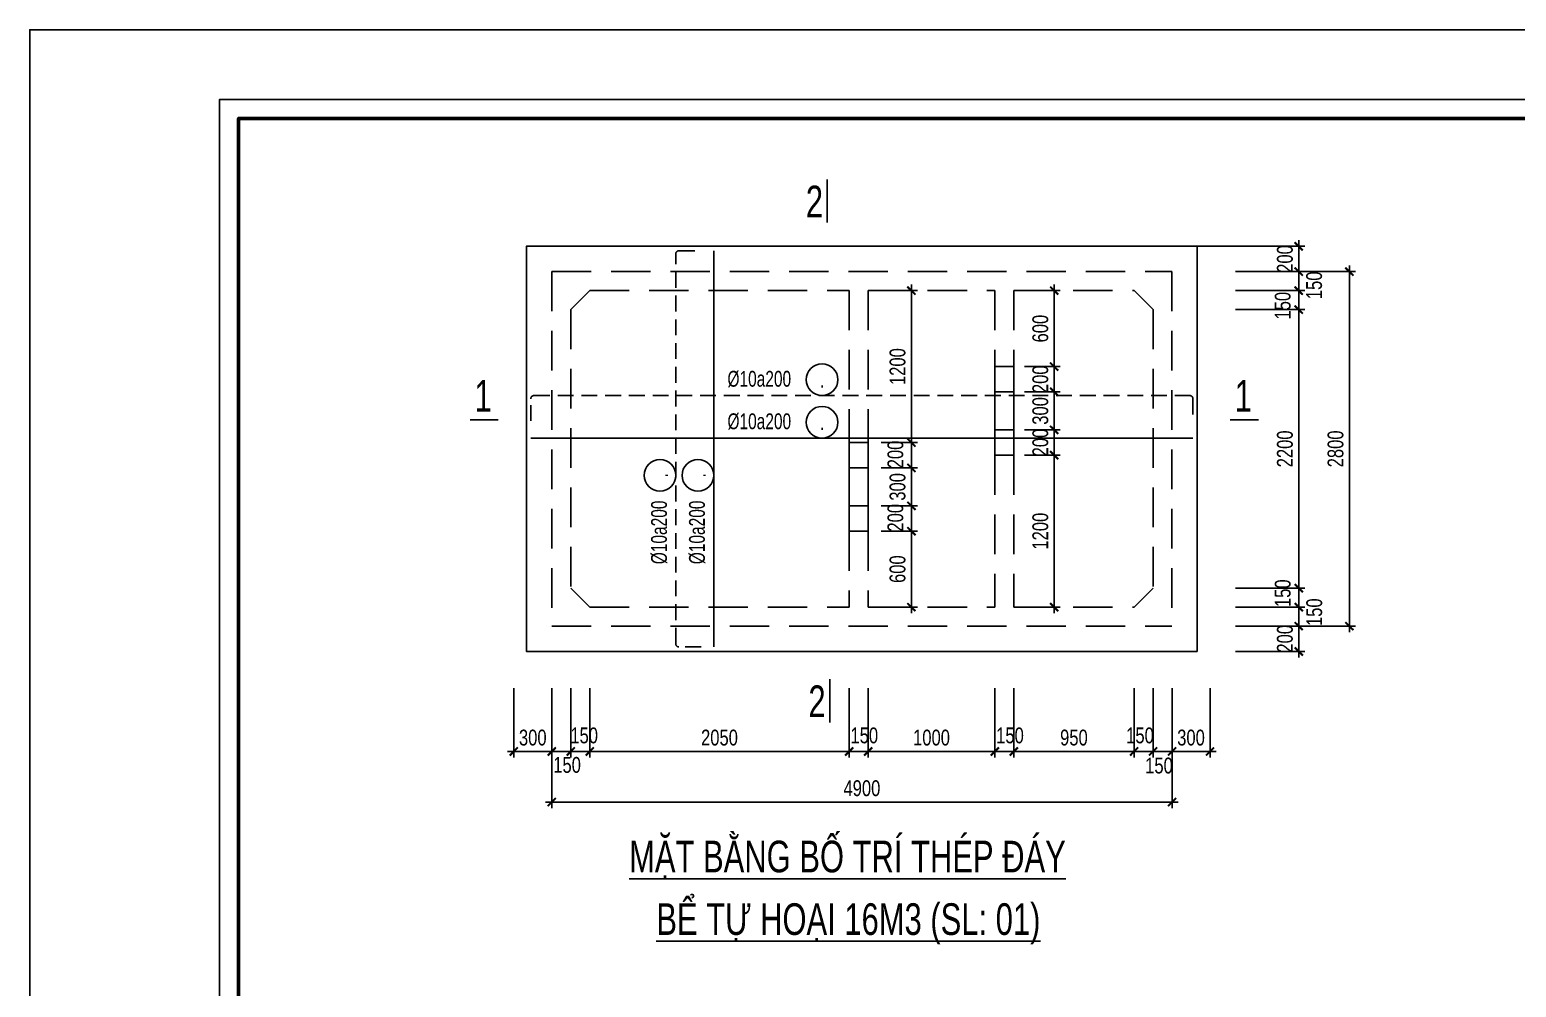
# Model space of a CAD drawing. Extents: x 1229855 to 1302267, y 1135177 to 1201195.
# Drawn here: x 1260217 to 1271960, y 1157314 to 1164877 of the extents above; entities that cross this region are included whole.
import ezdxf
from ezdxf.enums import TextEntityAlignment as Align

# ---------------------------------------------------------------- set-up
doc = ezdxf.new("R2010")
doc.units = 0
doc.header["$LTSCALE"] = 25
doc.header["$MEASUREMENT"] = 0
doc.header["$PDMODE"] = 98
doc.linetypes.add('HIDDEN', pattern=[0.375, 0.25, -0.125])
doc.layers.get('0').update_dxf_attribs({"linetype": 'CONTINUOUS'})
doc.layers.get('DEFPOINTS').update_dxf_attribs({"linetype": 'CONTINUOUS'})
for name, color, linetype in [('02.CDC.DIM', 1, 'CONTINUOUS'), ('CDC-KHUNGTEN', 7, 'CONTINUOUS'), ('CDC.02.DIM', 1, 'CONTINUOUS'), ('CDC.03.BORDER', 3, 'CONTINUOUS'), ('CDC.04.HIDDEN', 8, 'HIDDEN'), ('CDC.05.STEEL', 4, 'CONTINUOUS'), ('CDC.06.TEXT', 2, 'CONTINUOUS'), ('CDC.14.STEELNUM', 3, 'CONTINUOUS')]:
    doc.layers.add(name, color=color, linetype=linetype)
doc.styles.add('1', font='arial.ttf', dxfattribs={"width": 0.75})
doc.styles.add('KCS_SMTEXT', font='arial.ttf', dxfattribs={"width": 0.7})
doc.dimstyles.new('DX2', dxfattribs={"dimscale": 0.5, "dimtxt": 250, "dimasz": 0.8, "dimexe": 0, "dimexo": 0, "dimgap": 90, "dimtad": 1, "dimdec": 0, "dimzin": 13, "dimdsep": 46, "dimtxsty": '1', "dimblk1": 'CHEO', "dimblk2": 'CHEO', "dimsah": 1, "dimcen": 0, "dimclrd": 256, "dimclre": 256, "dimclrt": 2, "dimadec": 0, "dimazin": 0, "dimtfac": 1, "dimtdec": 0, "dimtix": 1, "dimtmove": 2, "dimatfit": 3, "dimldrblk": 'CHEO', "dimfxl": 1, "dimtolj": 1, "dimtzin": 13, "dimarcsym": 0})

# ---------------------------------------------------------------- blocks, each defined once
blk = doc.blocks.new('CHEO')
at = {"layer": '02.CDC.DIM'}
for points in [[(-121, 0), (121, 0)], [(0, 121), (0, -121)]]:
    blk.add_lwpolyline(points, dxfattribs=at)
at = {"layer": '02.CDC.DIM', "color": 2, "const_width": 40}
blk.add_lwpolyline([(80, 80), (-80, -81)], dxfattribs=at)
blk = doc.blocks.new('*D8')
at = {"layer": 'CDC.02.DIM', "lineweight": -2, "ltscale": 3, "transparency": 16777216}
for p, q in [((1269742, 1162666), (1270242, 1162666)), ((1270242, 1160467), (1270242, 1162666)), ((1269742, 1160466), (1270242, 1160466))]:
    blk.add_line(p, q, dxfattribs=at)
at = {"layer": 'DEFPOINTS', "color": 0, "ltscale": 3, "transparency": 16777216}
for p in [(1269742, 1162666), (1270242, 1162666), (1269742, 1160466)]:
    blk.add_point(p, dxfattribs=at)
at = {"layer": 'CDC.02.DIM', "lineweight": -2, "ltscale": 3, "transparency": 16777216, "xscale": 0.4, "yscale": 0.4, "zscale": 0.4}
for p, rotation in [((1270242, 1162666), 90), ((1270242, 1160466), 270)]:
    blk.add_blockref('CHEO', p, dxfattribs=dict(at, rotation=rotation))
at = {"layer": 'CDC.02.DIM', "color": 2, "ltscale": 3, "transparency": 16777216, "insert": (1270133, 1161566), "char_height": 125, "attachment_point": 5, "rotation": 90, "style": '1'}
blk.add_mtext('\\A1;2200', dxfattribs=at)
blk = doc.blocks.new('*D9')
at = {"layer": 'CDC.02.DIM', "lineweight": -2, "ltscale": 3, "transparency": 16777216}
for p, q in [((1269742, 1162966), (1270642, 1162966)), ((1270642, 1160167), (1270642, 1162966)), ((1269742, 1160166), (1270642, 1160166))]:
    blk.add_line(p, q, dxfattribs=at)
at = {"layer": 'DEFPOINTS', "color": 0, "ltscale": 3, "transparency": 16777216}
for p in [(1269742, 1162966), (1270642, 1162966), (1269742, 1160166)]:
    blk.add_point(p, dxfattribs=at)
at = {"layer": 'CDC.02.DIM', "lineweight": -2, "ltscale": 3, "transparency": 16777216, "xscale": 0.4, "yscale": 0.4, "zscale": 0.4}
for p, rotation in [((1270642, 1162966), 90), ((1270642, 1160166), 270)]:
    blk.add_blockref('CHEO', p, dxfattribs=dict(at, rotation=rotation))
at = {"layer": 'CDC.02.DIM', "color": 2, "ltscale": 3, "transparency": 16777216, "insert": (1270533, 1161566), "char_height": 125, "attachment_point": 5, "rotation": 90, "style": '1'}
blk.add_mtext('\\A1;2800', dxfattribs=at)
blk = doc.blocks.new('*D10')
at = {"layer": 'CDC.02.DIM', "lineweight": -2, "ltscale": 3, "transparency": 16777216}
for p, q in [((1269742, 1162966), (1270242, 1162966)), ((1270242, 1162817), (1270242, 1162966)), ((1269742, 1162816), (1270242, 1162816))]:
    blk.add_line(p, q, dxfattribs=at)
at = {"layer": 'DEFPOINTS', "color": 0, "ltscale": 3, "transparency": 16777216}
for p in [(1269742, 1162966), (1270242, 1162966), (1269742, 1162816)]:
    blk.add_point(p, dxfattribs=at)
at = {"layer": 'CDC.02.DIM', "lineweight": -2, "ltscale": 3, "transparency": 16777216, "xscale": 0.4, "yscale": 0.4, "zscale": 0.4}
for p, rotation in [((1270242, 1162966), 90), ((1270242, 1162816), 270)]:
    blk.add_blockref('CHEO', p, dxfattribs=dict(at, rotation=rotation))
at = {"layer": 'CDC.02.DIM', "color": 2, "ltscale": 3, "transparency": 16777216, "insert": (1270364, 1162858), "char_height": 125, "attachment_point": 5, "rotation": 90, "style": '1'}
blk.add_mtext('\\A1;150', dxfattribs=at)
blk = doc.blocks.new('*D11')
at = {"layer": 'CDC.02.DIM', "lineweight": -2, "ltscale": 3, "transparency": 16777216}
for p, q in [((1267991, 1159676), (1267991, 1159176)), ((1268941, 1159676), (1268941, 1159176)), ((1268940, 1159176), (1267991, 1159176))]:
    blk.add_line(p, q, dxfattribs=at)
at = {"layer": 'DEFPOINTS', "color": 0, "ltscale": 3, "transparency": 16777216}
for p in [(1267991, 1159676), (1268941, 1159676), (1267991, 1159176)]:
    blk.add_point(p, dxfattribs=at)
at = {"layer": 'CDC.02.DIM', "lineweight": -2, "ltscale": 3, "transparency": 16777216, "xscale": 0.4, "yscale": 0.4, "zscale": 0.4, "rotation": 180}
blk.add_blockref('CHEO', (1267991, 1159176), dxfattribs=at)
at = {"layer": 'CDC.02.DIM', "lineweight": -2, "ltscale": 3, "transparency": 16777216, "xscale": 0.4, "yscale": 0.4, "zscale": 0.4}
blk.add_blockref('CHEO', (1268941, 1159176), dxfattribs=at)
at = {"layer": 'CDC.02.DIM', "color": 2, "ltscale": 3, "transparency": 16777216, "insert": (1268466, 1159285), "char_height": 125, "attachment_point": 5, "style": '1'}
blk.add_mtext('\\A1;950', dxfattribs=at)
blk = doc.blocks.new('*D12')
at = {"layer": 'CDC.02.DIM', "lineweight": -2, "ltscale": 3, "transparency": 16777216}
for p, q in [((1264341, 1159676), (1264341, 1159176)), ((1264491, 1159676), (1264491, 1159176)), ((1264490, 1159176), (1264341, 1159176))]:
    blk.add_line(p, q, dxfattribs=at)
at = {"layer": 'DEFPOINTS', "color": 0, "ltscale": 3, "transparency": 16777216}
for p in [(1264341, 1159676), (1264491, 1159676), (1264341, 1159176)]:
    blk.add_point(p, dxfattribs=at)
at = {"layer": 'CDC.02.DIM', "lineweight": -2, "ltscale": 3, "transparency": 16777216, "xscale": 0.4, "yscale": 0.4, "zscale": 0.4, "rotation": 180}
blk.add_blockref('CHEO', (1264341, 1159176), dxfattribs=at)
at = {"layer": 'CDC.02.DIM', "lineweight": -2, "ltscale": 3, "transparency": 16777216, "xscale": 0.4, "yscale": 0.4, "zscale": 0.4}
blk.add_blockref('CHEO', (1264491, 1159176), dxfattribs=at)
at = {"layer": 'CDC.02.DIM', "color": 2, "ltscale": 3, "transparency": 16777216, "insert": (1264462, 1159069), "char_height": 125, "attachment_point": 5, "style": '1'}
blk.add_mtext('\\A1;150', dxfattribs=at)
blk = doc.blocks.new('*D13')
at = {"layer": 'CDC.02.DIM', "lineweight": -2, "ltscale": 3, "transparency": 16777216}
for p, q in [((1269091, 1159676), (1269091, 1159176)), ((1269241, 1159676), (1269241, 1159176)), ((1269240, 1159176), (1269091, 1159176))]:
    blk.add_line(p, q, dxfattribs=at)
at = {"layer": 'DEFPOINTS', "color": 0, "ltscale": 3, "transparency": 16777216}
for p in [(1269091, 1159676), (1269241, 1159676), (1269091, 1159176)]:
    blk.add_point(p, dxfattribs=at)
at = {"layer": 'CDC.02.DIM', "lineweight": -2, "ltscale": 3, "transparency": 16777216, "xscale": 0.4, "yscale": 0.4, "zscale": 0.4, "rotation": 180}
blk.add_blockref('CHEO', (1269091, 1159176), dxfattribs=at)
at = {"layer": 'CDC.02.DIM', "lineweight": -2, "ltscale": 3, "transparency": 16777216, "xscale": 0.4, "yscale": 0.4, "zscale": 0.4}
blk.add_blockref('CHEO', (1269241, 1159176), dxfattribs=at)
at = {"layer": 'CDC.02.DIM', "color": 2, "ltscale": 3, "transparency": 16777216, "insert": (1269138, 1159064), "char_height": 125, "attachment_point": 5, "style": '1'}
blk.add_mtext('\\A1;150', dxfattribs=at)
blk = doc.blocks.new('*D14')
at = {"layer": 'CDC.02.DIM', "lineweight": -2, "ltscale": 3, "transparency": 16777216}
for p, q in [((1264341, 1159676), (1264341, 1158776)), ((1269241, 1159676), (1269241, 1158776)), ((1269240, 1158776), (1264341, 1158776))]:
    blk.add_line(p, q, dxfattribs=at)
at = {"layer": 'DEFPOINTS', "color": 0, "ltscale": 3, "transparency": 16777216}
for p in [(1264341, 1159676), (1269241, 1159676), (1264341, 1158776)]:
    blk.add_point(p, dxfattribs=at)
at = {"layer": 'CDC.02.DIM', "lineweight": -2, "ltscale": 3, "transparency": 16777216, "xscale": 0.4, "yscale": 0.4, "zscale": 0.4, "rotation": 180}
blk.add_blockref('CHEO', (1264341, 1158776), dxfattribs=at)
at = {"layer": 'CDC.02.DIM', "lineweight": -2, "ltscale": 3, "transparency": 16777216, "xscale": 0.4, "yscale": 0.4, "zscale": 0.4}
blk.add_blockref('CHEO', (1269241, 1158776), dxfattribs=at)
at = {"layer": 'CDC.02.DIM', "color": 2, "ltscale": 3, "transparency": 16777216, "insert": (1266791, 1158885), "char_height": 125, "attachment_point": 5, "style": '1'}
blk.add_mtext('\\A1;4900', dxfattribs=at)
blk = doc.blocks.new('*D15')
at = {"layer": 'CDC.02.DIM', "lineweight": -2, "ltscale": 3, "transparency": 16777216}
for p, q in [((1269742, 1160316), (1270242, 1160316)), ((1270242, 1160167), (1270242, 1160316)), ((1269742, 1160166), (1270242, 1160166))]:
    blk.add_line(p, q, dxfattribs=at)
at = {"layer": 'DEFPOINTS', "color": 0, "ltscale": 3, "transparency": 16777216}
for p in [(1269742, 1160316), (1270242, 1160316), (1269742, 1160166)]:
    blk.add_point(p, dxfattribs=at)
at = {"layer": 'CDC.02.DIM', "lineweight": -2, "ltscale": 3, "transparency": 16777216, "xscale": 0.4, "yscale": 0.4, "zscale": 0.4}
for p, rotation in [((1270242, 1160316), 90), ((1270242, 1160166), 270)]:
    blk.add_blockref('CHEO', p, dxfattribs=dict(at, rotation=rotation))
at = {"layer": 'CDC.02.DIM', "color": 2, "ltscale": 3, "transparency": 16777216, "insert": (1270365, 1160276), "char_height": 125, "attachment_point": 5, "rotation": 90, "style": '1'}
blk.add_mtext('\\A1;150', dxfattribs=at)
blk = doc.blocks.new('*D16')
at = {"layer": 'CDC.02.DIM', "lineweight": -2, "ltscale": 3, "transparency": 16777216}
for p, q in [((1267841, 1159676), (1267841, 1159176)), ((1267991, 1159676), (1267991, 1159176)), ((1267990, 1159176), (1267841, 1159176))]:
    blk.add_line(p, q, dxfattribs=at)
at = {"layer": 'DEFPOINTS', "color": 0, "ltscale": 3, "transparency": 16777216}
for p in [(1267841, 1159676), (1267991, 1159676), (1267841, 1159176)]:
    blk.add_point(p, dxfattribs=at)
at = {"layer": 'CDC.02.DIM', "lineweight": -2, "ltscale": 3, "transparency": 16777216, "xscale": 0.4, "yscale": 0.4, "zscale": 0.4, "rotation": 180}
blk.add_blockref('CHEO', (1267841, 1159176), dxfattribs=at)
at = {"layer": 'CDC.02.DIM', "lineweight": -2, "ltscale": 3, "transparency": 16777216, "xscale": 0.4, "yscale": 0.4, "zscale": 0.4}
blk.add_blockref('CHEO', (1267991, 1159176), dxfattribs=at)
at = {"layer": 'CDC.02.DIM', "color": 2, "ltscale": 3, "transparency": 16777216, "insert": (1267961, 1159302), "char_height": 125, "attachment_point": 5, "style": '1'}
blk.add_mtext('\\A1;150', dxfattribs=at)
blk = doc.blocks.new('*D17')
at = {"layer": 'CDC.02.DIM', "lineweight": -2, "ltscale": 3, "transparency": 16777216}
for p, q in [((1266841, 1159676), (1266841, 1159176)), ((1267841, 1159676), (1267841, 1159176)), ((1267840, 1159176), (1266841, 1159176))]:
    blk.add_line(p, q, dxfattribs=at)
at = {"layer": 'DEFPOINTS', "color": 0, "ltscale": 3, "transparency": 16777216}
for p in [(1266841, 1159676), (1267841, 1159676), (1266841, 1159176)]:
    blk.add_point(p, dxfattribs=at)
at = {"layer": 'CDC.02.DIM', "lineweight": -2, "ltscale": 3, "transparency": 16777216, "xscale": 0.4, "yscale": 0.4, "zscale": 0.4, "rotation": 180}
blk.add_blockref('CHEO', (1266841, 1159176), dxfattribs=at)
at = {"layer": 'CDC.02.DIM', "lineweight": -2, "ltscale": 3, "transparency": 16777216, "xscale": 0.4, "yscale": 0.4, "zscale": 0.4}
blk.add_blockref('CHEO', (1267841, 1159176), dxfattribs=at)
at = {"layer": 'CDC.02.DIM', "color": 2, "ltscale": 3, "transparency": 16777216, "insert": (1267341, 1159285), "char_height": 125, "attachment_point": 5, "style": '1'}
blk.add_mtext('\\A1;1000', dxfattribs=at)
blk = doc.blocks.new('*D18')
at = {"layer": 'CDC.02.DIM', "lineweight": -2, "ltscale": 3, "transparency": 16777216}
for p, q in [((1266691, 1159676), (1266691, 1159176)), ((1266841, 1159676), (1266841, 1159176)), ((1266840, 1159176), (1266691, 1159176))]:
    blk.add_line(p, q, dxfattribs=at)
at = {"layer": 'DEFPOINTS', "color": 0, "ltscale": 3, "transparency": 16777216}
for p in [(1266691, 1159676), (1266841, 1159676), (1266691, 1159176)]:
    blk.add_point(p, dxfattribs=at)
at = {"layer": 'CDC.02.DIM', "lineweight": -2, "ltscale": 3, "transparency": 16777216, "xscale": 0.4, "yscale": 0.4, "zscale": 0.4, "rotation": 180}
blk.add_blockref('CHEO', (1266691, 1159176), dxfattribs=at)
at = {"layer": 'CDC.02.DIM', "lineweight": -2, "ltscale": 3, "transparency": 16777216, "xscale": 0.4, "yscale": 0.4, "zscale": 0.4}
blk.add_blockref('CHEO', (1266841, 1159176), dxfattribs=at)
at = {"layer": 'CDC.02.DIM', "color": 2, "ltscale": 3, "transparency": 16777216, "insert": (1266810, 1159302), "char_height": 125, "attachment_point": 5, "style": '1'}
blk.add_mtext('\\A1;150', dxfattribs=at)
blk = doc.blocks.new('*D19')
at = {"layer": 'CDC.02.DIM', "lineweight": -2, "ltscale": 3, "transparency": 16777216}
for p, q in [((1264641, 1159676), (1264641, 1159176)), ((1266691, 1159676), (1266691, 1159176)), ((1266690, 1159176), (1264641, 1159176))]:
    blk.add_line(p, q, dxfattribs=at)
at = {"layer": 'DEFPOINTS', "color": 0, "ltscale": 3, "transparency": 16777216}
for p in [(1264641, 1159676), (1266691, 1159676), (1264641, 1159176)]:
    blk.add_point(p, dxfattribs=at)
at = {"layer": 'CDC.02.DIM', "lineweight": -2, "ltscale": 3, "transparency": 16777216, "xscale": 0.4, "yscale": 0.4, "zscale": 0.4, "rotation": 180}
blk.add_blockref('CHEO', (1264641, 1159176), dxfattribs=at)
at = {"layer": 'CDC.02.DIM', "lineweight": -2, "ltscale": 3, "transparency": 16777216, "xscale": 0.4, "yscale": 0.4, "zscale": 0.4}
blk.add_blockref('CHEO', (1266691, 1159176), dxfattribs=at)
at = {"layer": 'CDC.02.DIM', "color": 2, "ltscale": 3, "transparency": 16777216, "insert": (1265666, 1159285), "char_height": 125, "attachment_point": 5, "style": '1'}
blk.add_mtext('\\A1;2050', dxfattribs=at)
blk = doc.blocks.new('*D34')
at = {"layer": 'CDC.02.DIM', "lineweight": -2, "ltscale": 3, "transparency": 16777216}
for p, q in [((1268076, 1162816), (1268310, 1162816)), ((1268310, 1162217), (1268310, 1162816)), ((1268076, 1162216), (1268310, 1162216))]:
    blk.add_line(p, q, dxfattribs=at)
at = {"layer": 'DEFPOINTS', "color": 0, "ltscale": 3, "transparency": 16777216}
for p in [(1268076, 1162816), (1268310, 1162816), (1268076, 1162216)]:
    blk.add_point(p, dxfattribs=at)
at = {"layer": 'CDC.02.DIM', "lineweight": -2, "ltscale": 3, "transparency": 16777216, "xscale": 0.4, "yscale": 0.4, "zscale": 0.4}
for p, rotation in [((1268310, 1162816), 90), ((1268310, 1162216), 270)]:
    blk.add_blockref('CHEO', p, dxfattribs=dict(at, rotation=rotation))
at = {"layer": 'CDC.02.DIM', "color": 2, "ltscale": 3, "transparency": 16777216, "insert": (1268201, 1162516), "char_height": 125, "attachment_point": 5, "rotation": 90, "style": '1'}
blk.add_mtext('\\A1;600', dxfattribs=at)
blk = doc.blocks.new('*D35')
at = {"layer": 'CDC.02.DIM', "lineweight": -2, "ltscale": 3, "transparency": 16777216}
for p, q in [((1268076, 1162216), (1268310, 1162216)), ((1268310, 1162217), (1268310, 1162217)), ((1268310, 1162016), (1268310, 1162216)), ((1268076, 1162016), (1268310, 1162016)), ((1268310, 1162016), (1268310, 1162016))]:
    blk.add_line(p, q, dxfattribs=at)
at = {"layer": 'DEFPOINTS', "color": 0, "ltscale": 3, "transparency": 16777216}
for p in [(1268076, 1162216), (1268310, 1162216), (1268076, 1162016)]:
    blk.add_point(p, dxfattribs=at)
at = {"layer": 'CDC.02.DIM', "lineweight": -2, "ltscale": 3, "transparency": 16777216, "xscale": 0.4, "yscale": 0.4, "zscale": 0.4}
for p, rotation in [((1268310, 1162216), 270), ((1268310, 1162016), 90)]:
    blk.add_blockref('CHEO', p, dxfattribs=dict(at, rotation=rotation))
at = {"layer": 'CDC.02.DIM', "color": 2, "ltscale": 3, "transparency": 16777216, "insert": (1268201, 1162116), "char_height": 125, "attachment_point": 5, "rotation": 90, "style": '1'}
blk.add_mtext('\\A1;200', dxfattribs=at)
blk = doc.blocks.new('*D36')
at = {"layer": 'CDC.02.DIM', "lineweight": -2, "ltscale": 3, "transparency": 16777216}
for p, q in [((1268076, 1162016), (1268310, 1162016)), ((1268310, 1161717), (1268310, 1162016)), ((1268076, 1161716), (1268310, 1161716))]:
    blk.add_line(p, q, dxfattribs=at)
at = {"layer": 'DEFPOINTS', "color": 0, "ltscale": 3, "transparency": 16777216}
for p in [(1268076, 1162016), (1268310, 1162016), (1268076, 1161716)]:
    blk.add_point(p, dxfattribs=at)
at = {"layer": 'CDC.02.DIM', "lineweight": -2, "ltscale": 3, "transparency": 16777216, "xscale": 0.4, "yscale": 0.4, "zscale": 0.4}
for p, rotation in [((1268310, 1162016), 90), ((1268310, 1161716), 270)]:
    blk.add_blockref('CHEO', p, dxfattribs=dict(at, rotation=rotation))
at = {"layer": 'CDC.02.DIM', "color": 2, "ltscale": 3, "transparency": 16777216, "insert": (1268201, 1161866), "char_height": 125, "attachment_point": 5, "rotation": 90, "style": '1'}
blk.add_mtext('\\A1;300', dxfattribs=at)
blk = doc.blocks.new('*D37')
at = {"layer": 'CDC.02.DIM', "lineweight": -2, "ltscale": 3, "transparency": 16777216}
for p, q in [((1268076, 1161716), (1268310, 1161716)), ((1268310, 1161717), (1268310, 1161717)), ((1268310, 1161516), (1268310, 1161716)), ((1268076, 1161516), (1268310, 1161516)), ((1268310, 1161516), (1268310, 1161516))]:
    blk.add_line(p, q, dxfattribs=at)
at = {"layer": 'DEFPOINTS', "color": 0, "ltscale": 3, "transparency": 16777216}
for p in [(1268076, 1161716), (1268310, 1161716), (1268076, 1161516)]:
    blk.add_point(p, dxfattribs=at)
at = {"layer": 'CDC.02.DIM', "lineweight": -2, "ltscale": 3, "transparency": 16777216, "xscale": 0.4, "yscale": 0.4, "zscale": 0.4}
for p, rotation in [((1268310, 1161716), 270), ((1268310, 1161516), 90)]:
    blk.add_blockref('CHEO', p, dxfattribs=dict(at, rotation=rotation))
at = {"layer": 'CDC.02.DIM', "color": 2, "ltscale": 3, "transparency": 16777216, "insert": (1268201, 1161616), "char_height": 125, "attachment_point": 5, "rotation": 90, "style": '1'}
blk.add_mtext('\\A1;200', dxfattribs=at)
blk = doc.blocks.new('*D38')
at = {"layer": 'CDC.02.DIM', "lineweight": -2, "ltscale": 3, "transparency": 16777216}
for p, q in [((1268076, 1161516), (1268310, 1161516)), ((1268310, 1160317), (1268310, 1161516)), ((1268076, 1160316), (1268310, 1160316))]:
    blk.add_line(p, q, dxfattribs=at)
at = {"layer": 'DEFPOINTS', "color": 0, "ltscale": 3, "transparency": 16777216}
for p in [(1268076, 1161516), (1268310, 1161516), (1268076, 1160316)]:
    blk.add_point(p, dxfattribs=at)
at = {"layer": 'CDC.02.DIM', "lineweight": -2, "ltscale": 3, "transparency": 16777216, "xscale": 0.4, "yscale": 0.4, "zscale": 0.4}
for p, rotation in [((1268310, 1161516), 90), ((1268310, 1160316), 270)]:
    blk.add_blockref('CHEO', p, dxfattribs=dict(at, rotation=rotation))
at = {"layer": 'CDC.02.DIM', "color": 2, "ltscale": 3, "transparency": 16777216, "insert": (1268201, 1160916), "char_height": 125, "attachment_point": 5, "rotation": 90, "style": '1'}
blk.add_mtext('\\A1;1200', dxfattribs=at)
blk = doc.blocks.new('*D43')
at = {"layer": 'CDC.02.DIM', "lineweight": -2, "ltscale": 3, "transparency": 16777216}
for p, q in [((1269742, 1160166), (1270242, 1160166)), ((1270242, 1160167), (1270242, 1160167)), ((1270242, 1159966), (1270242, 1160166)), ((1269742, 1159966), (1270242, 1159966)), ((1270242, 1159966), (1270242, 1159966))]:
    blk.add_line(p, q, dxfattribs=at)
at = {"layer": 'DEFPOINTS', "color": 0, "ltscale": 3, "transparency": 16777216}
for p in [(1269742, 1160166), (1270242, 1160166), (1269742, 1159966)]:
    blk.add_point(p, dxfattribs=at)
at = {"layer": 'CDC.02.DIM', "lineweight": -2, "ltscale": 3, "transparency": 16777216, "xscale": 0.4, "yscale": 0.4, "zscale": 0.4}
for p, rotation in [((1270242, 1160166), 270), ((1270242, 1159966), 90)]:
    blk.add_blockref('CHEO', p, dxfattribs=dict(at, rotation=rotation))
at = {"layer": 'CDC.02.DIM', "color": 2, "ltscale": 3, "transparency": 16777216, "insert": (1270133, 1160066), "char_height": 125, "attachment_point": 5, "rotation": 90, "style": '1'}
blk.add_mtext('\\A1;200', dxfattribs=at)
blk = doc.blocks.new('*D44')
at = {"layer": 'CDC.02.DIM', "lineweight": -2, "ltscale": 3, "transparency": 16777216}
for p, q in [((1269241, 1159676), (1269241, 1159176)), ((1269541, 1159676), (1269541, 1159176)), ((1269540, 1159176), (1269241, 1159176))]:
    blk.add_line(p, q, dxfattribs=at)
at = {"layer": 'DEFPOINTS', "color": 0, "ltscale": 3, "transparency": 16777216}
for p in [(1269241, 1159676), (1269541, 1159676), (1269241, 1159176)]:
    blk.add_point(p, dxfattribs=at)
at = {"layer": 'CDC.02.DIM', "lineweight": -2, "ltscale": 3, "transparency": 16777216, "xscale": 0.4, "yscale": 0.4, "zscale": 0.4, "rotation": 180}
blk.add_blockref('CHEO', (1269241, 1159176), dxfattribs=at)
at = {"layer": 'CDC.02.DIM', "lineweight": -2, "ltscale": 3, "transparency": 16777216, "xscale": 0.4, "yscale": 0.4, "zscale": 0.4}
blk.add_blockref('CHEO', (1269541, 1159176), dxfattribs=at)
at = {"layer": 'CDC.02.DIM', "color": 2, "ltscale": 3, "transparency": 16777216, "insert": (1269391, 1159285), "char_height": 125, "attachment_point": 5, "style": '1'}
blk.add_mtext('\\A1;300', dxfattribs=at)
blk = doc.blocks.new('*D45')
at = {"layer": 'CDC.02.DIM', "lineweight": -2, "ltscale": 3, "transparency": 16777216}
for p, q in [((1264041, 1159676), (1264041, 1159176)), ((1264341, 1159676), (1264341, 1159176)), ((1264340, 1159176), (1264041, 1159176))]:
    blk.add_line(p, q, dxfattribs=at)
at = {"layer": 'DEFPOINTS', "color": 0, "ltscale": 3, "transparency": 16777216}
for p in [(1264041, 1159676), (1264341, 1159676), (1264041, 1159176)]:
    blk.add_point(p, dxfattribs=at)
at = {"layer": 'CDC.02.DIM', "lineweight": -2, "ltscale": 3, "transparency": 16777216, "xscale": 0.4, "yscale": 0.4, "zscale": 0.4, "rotation": 180}
blk.add_blockref('CHEO', (1264041, 1159176), dxfattribs=at)
at = {"layer": 'CDC.02.DIM', "lineweight": -2, "ltscale": 3, "transparency": 16777216, "xscale": 0.4, "yscale": 0.4, "zscale": 0.4}
blk.add_blockref('CHEO', (1264341, 1159176), dxfattribs=at)
at = {"layer": 'CDC.02.DIM', "color": 2, "ltscale": 3, "transparency": 16777216, "insert": (1264191, 1159285), "char_height": 125, "attachment_point": 5, "style": '1'}
blk.add_mtext('\\A1;300', dxfattribs=at)
blk = doc.blocks.new('*D46')
at = {"layer": 'CDC.02.DIM', "lineweight": -2, "ltscale": 3, "transparency": 16777216}
for p, q in [((1266943, 1162816), (1267182, 1162816)), ((1267182, 1161617), (1267182, 1162816)), ((1266943, 1161616), (1267182, 1161616))]:
    blk.add_line(p, q, dxfattribs=at)
at = {"layer": 'DEFPOINTS', "color": 0, "ltscale": 3, "transparency": 16777216}
for p in [(1266943, 1162816), (1267182, 1162816), (1266943, 1161616)]:
    blk.add_point(p, dxfattribs=at)
at = {"layer": 'CDC.02.DIM', "lineweight": -2, "ltscale": 3, "transparency": 16777216, "xscale": 0.4, "yscale": 0.4, "zscale": 0.4}
for p, rotation in [((1267182, 1162816), 90), ((1267182, 1161616), 270)]:
    blk.add_blockref('CHEO', p, dxfattribs=dict(at, rotation=rotation))
at = {"layer": 'CDC.02.DIM', "color": 2, "ltscale": 3, "transparency": 16777216, "insert": (1267073, 1162216), "char_height": 125, "attachment_point": 5, "rotation": 90, "style": '1'}
blk.add_mtext('\\A1;1200', dxfattribs=at)
blk = doc.blocks.new('*D47')
at = {"layer": 'CDC.02.DIM', "lineweight": -2, "ltscale": 3, "transparency": 16777216}
for p, q in [((1266943, 1161616), (1267182, 1161616)), ((1267182, 1161417), (1267182, 1161616)), ((1266943, 1161416), (1267182, 1161416))]:
    blk.add_line(p, q, dxfattribs=at)
at = {"layer": 'DEFPOINTS', "color": 0, "ltscale": 3, "transparency": 16777216}
for p in [(1266943, 1161616), (1267182, 1161616), (1266943, 1161416)]:
    blk.add_point(p, dxfattribs=at)
at = {"layer": 'CDC.02.DIM', "lineweight": -2, "ltscale": 3, "transparency": 16777216, "xscale": 0.4, "yscale": 0.4, "zscale": 0.4}
for p, rotation in [((1267182, 1161616), 90), ((1267182, 1161416), 270)]:
    blk.add_blockref('CHEO', p, dxfattribs=dict(at, rotation=rotation))
at = {"layer": 'CDC.02.DIM', "color": 2, "ltscale": 3, "transparency": 16777216, "insert": (1267056, 1161522), "char_height": 125, "attachment_point": 5, "rotation": 90, "style": '1'}
blk.add_mtext('\\A1;200', dxfattribs=at)
blk = doc.blocks.new('*D48')
at = {"layer": 'CDC.02.DIM', "lineweight": -2, "ltscale": 3, "transparency": 16777216}
for p, q in [((1266943, 1161416), (1267182, 1161416)), ((1267182, 1161117), (1267182, 1161416)), ((1266943, 1161116), (1267182, 1161116))]:
    blk.add_line(p, q, dxfattribs=at)
at = {"layer": 'DEFPOINTS', "color": 0, "ltscale": 3, "transparency": 16777216}
for p in [(1266943, 1161416), (1267182, 1161416), (1266943, 1161116)]:
    blk.add_point(p, dxfattribs=at)
at = {"layer": 'CDC.02.DIM', "lineweight": -2, "ltscale": 3, "transparency": 16777216, "xscale": 0.4, "yscale": 0.4, "zscale": 0.4}
for p, rotation in [((1267182, 1161416), 90), ((1267182, 1161116), 270)]:
    blk.add_blockref('CHEO', p, dxfattribs=dict(at, rotation=rotation))
at = {"layer": 'CDC.02.DIM', "color": 2, "ltscale": 3, "transparency": 16777216, "insert": (1267073, 1161266), "char_height": 125, "attachment_point": 5, "rotation": 90, "style": '1'}
blk.add_mtext('\\A1;300', dxfattribs=at)
blk = doc.blocks.new('*D49')
at = {"layer": 'CDC.02.DIM', "lineweight": -2, "ltscale": 3, "transparency": 16777216}
for p, q in [((1266943, 1161116), (1267182, 1161116)), ((1267182, 1160917), (1267182, 1161116)), ((1266943, 1160916), (1267182, 1160916))]:
    blk.add_line(p, q, dxfattribs=at)
at = {"layer": 'DEFPOINTS', "color": 0, "ltscale": 3, "transparency": 16777216}
for p in [(1266943, 1161116), (1267182, 1161116), (1266943, 1160916)]:
    blk.add_point(p, dxfattribs=at)
at = {"layer": 'CDC.02.DIM', "lineweight": -2, "ltscale": 3, "transparency": 16777216, "xscale": 0.4, "yscale": 0.4, "zscale": 0.4}
for p, rotation in [((1267182, 1161116), 90), ((1267182, 1160916), 270)]:
    blk.add_blockref('CHEO', p, dxfattribs=dict(at, rotation=rotation))
at = {"layer": 'CDC.02.DIM', "color": 2, "ltscale": 3, "transparency": 16777216, "insert": (1267056, 1161022), "char_height": 125, "attachment_point": 5, "rotation": 90, "style": '1'}
blk.add_mtext('\\A1;200', dxfattribs=at)
blk = doc.blocks.new('*D50')
at = {"layer": 'CDC.02.DIM', "lineweight": -2, "ltscale": 3, "transparency": 16777216}
for p, q in [((1266943, 1160916), (1267182, 1160916)), ((1267182, 1160317), (1267182, 1160916)), ((1266943, 1160316), (1267182, 1160316))]:
    blk.add_line(p, q, dxfattribs=at)
at = {"layer": 'DEFPOINTS', "color": 0, "ltscale": 3, "transparency": 16777216}
for p in [(1266943, 1160916), (1267182, 1160916), (1266943, 1160316)]:
    blk.add_point(p, dxfattribs=at)
at = {"layer": 'CDC.02.DIM', "lineweight": -2, "ltscale": 3, "transparency": 16777216, "xscale": 0.4, "yscale": 0.4, "zscale": 0.4}
for p, rotation in [((1267182, 1160916), 90), ((1267182, 1160316), 270)]:
    blk.add_blockref('CHEO', p, dxfattribs=dict(at, rotation=rotation))
at = {"layer": 'CDC.02.DIM', "color": 2, "ltscale": 3, "transparency": 16777216, "insert": (1267073, 1160616), "char_height": 125, "attachment_point": 5, "rotation": 90, "style": '1'}
blk.add_mtext('\\A1;600', dxfattribs=at)
blk = doc.blocks.new('KHUNG A1')
at = {"layer": 'CDC-KHUNGTEN', "color": 8}
blk.add_lwpolyline([(10368.18, 709.17), (10447.22, 709.17), (10447.22, 1281.17), (9647.22, 1281.17), (9647.22, 709.17), (10368.18, 709.17)], dxfattribs=at)
at = {"layer": 'CDC-KHUNGTEN', "color": 255, "lineweight": 60}
blk.add_lwpolyline([(10366.22, 712.17), (10366.22, 1278.17), (9650.22, 1278.17), (9650.22, 712.17), (10366.22, 712.17)], close=True, dxfattribs=at)
at = {"layer": 'DEFPOINTS', "color": 1, "ltscale": 0.2}
blk.add_lwpolyline([(9617.22, 698.17), (9617.22, 1292.17), (10458.22, 1292.17), (10458.22, 698.17), (9617.22, 698.17)], close=True, dxfattribs=at)
blk = doc.blocks.new('*D374')
at = {"layer": 'CDC.02.DIM', "lineweight": -2, "ltscale": 3, "transparency": 16777216}
for p, q in [((1269441, 1163166), (1270242, 1163166)), ((1270242, 1163167), (1270242, 1163167)), ((1270242, 1162966), (1270242, 1163166)), ((1269742, 1162966), (1270242, 1162966)), ((1270242, 1162966), (1270242, 1162966))]:
    blk.add_line(p, q, dxfattribs=at)
at = {"layer": 'DEFPOINTS', "color": 0, "ltscale": 3, "transparency": 16777216}
for p in [(1269441, 1163166), (1270242, 1163166), (1269742, 1162966)]:
    blk.add_point(p, dxfattribs=at)
at = {"layer": 'CDC.02.DIM', "lineweight": -2, "ltscale": 3, "transparency": 16777216, "xscale": 0.4, "yscale": 0.4, "zscale": 0.4}
for p, rotation in [((1270242, 1163166), 270), ((1270242, 1162966), 90)]:
    blk.add_blockref('CHEO', p, dxfattribs=dict(at, rotation=rotation))
at = {"layer": 'CDC.02.DIM', "color": 2, "ltscale": 3, "transparency": 16777216, "insert": (1270133, 1163066), "char_height": 125, "attachment_point": 5, "rotation": 90, "style": '1'}
blk.add_mtext('\\A1;200', dxfattribs=at)
blk = doc.blocks.new('*D432')
at = {"layer": 'CDC.02.DIM', "lineweight": -2, "ltscale": 3, "transparency": 16777216}
for p, q in [((1268941, 1159676), (1268941, 1159176)), ((1269091, 1159676), (1269091, 1159176)), ((1269090, 1159176), (1268941, 1159176))]:
    blk.add_line(p, q, dxfattribs=at)
at = {"layer": 'DEFPOINTS', "color": 0, "ltscale": 3, "transparency": 16777216}
for p in [(1268941, 1159676), (1269091, 1159676), (1268941, 1159176)]:
    blk.add_point(p, dxfattribs=at)
at = {"layer": 'CDC.02.DIM', "lineweight": -2, "ltscale": 3, "transparency": 16777216, "xscale": 0.4, "yscale": 0.4, "zscale": 0.4, "rotation": 180}
blk.add_blockref('CHEO', (1268941, 1159176), dxfattribs=at)
at = {"layer": 'CDC.02.DIM', "lineweight": -2, "ltscale": 3, "transparency": 16777216, "xscale": 0.4, "yscale": 0.4, "zscale": 0.4}
blk.add_blockref('CHEO', (1269091, 1159176), dxfattribs=at)
at = {"layer": 'CDC.02.DIM', "color": 2, "ltscale": 3, "transparency": 16777216, "insert": (1268988, 1159302), "char_height": 125, "attachment_point": 5, "style": '1'}
blk.add_mtext('\\A1;150', dxfattribs=at)
blk = doc.blocks.new('*D433')
at = {"layer": 'CDC.02.DIM', "lineweight": -2, "ltscale": 3, "transparency": 16777216}
for p, q in [((1264491, 1159676), (1264491, 1159176)), ((1264641, 1159676), (1264641, 1159176)), ((1264640, 1159176), (1264491, 1159176))]:
    blk.add_line(p, q, dxfattribs=at)
at = {"layer": 'DEFPOINTS', "color": 0, "ltscale": 3, "transparency": 16777216}
for p in [(1264491, 1159676), (1264641, 1159676), (1264491, 1159176)]:
    blk.add_point(p, dxfattribs=at)
at = {"layer": 'CDC.02.DIM', "lineweight": -2, "ltscale": 3, "transparency": 16777216, "xscale": 0.4, "yscale": 0.4, "zscale": 0.4, "rotation": 180}
blk.add_blockref('CHEO', (1264491, 1159176), dxfattribs=at)
at = {"layer": 'CDC.02.DIM', "lineweight": -2, "ltscale": 3, "transparency": 16777216, "xscale": 0.4, "yscale": 0.4, "zscale": 0.4}
blk.add_blockref('CHEO', (1264641, 1159176), dxfattribs=at)
at = {"layer": 'CDC.02.DIM', "color": 2, "ltscale": 3, "transparency": 16777216, "insert": (1264597, 1159302), "char_height": 125, "attachment_point": 5, "style": '1'}
blk.add_mtext('\\A1;150', dxfattribs=at)
blk = doc.blocks.new('*D434')
at = {"layer": 'CDC.02.DIM', "lineweight": -2, "ltscale": 3, "transparency": 16777216}
for p, q in [((1269742, 1160466), (1270242, 1160466)), ((1270242, 1160317), (1270242, 1160466)), ((1269742, 1160316), (1270242, 1160316))]:
    blk.add_line(p, q, dxfattribs=at)
at = {"layer": 'DEFPOINTS', "color": 0, "ltscale": 3, "transparency": 16777216}
for p in [(1269742, 1160466), (1270242, 1160466), (1269742, 1160316)]:
    blk.add_point(p, dxfattribs=at)
at = {"layer": 'CDC.02.DIM', "lineweight": -2, "ltscale": 3, "transparency": 16777216, "xscale": 0.4, "yscale": 0.4, "zscale": 0.4}
for p, rotation in [((1270242, 1160466), 90), ((1270242, 1160316), 270)]:
    blk.add_blockref('CHEO', p, dxfattribs=dict(at, rotation=rotation))
at = {"layer": 'CDC.02.DIM', "color": 2, "ltscale": 3, "transparency": 16777216, "insert": (1270116, 1160426), "char_height": 125, "attachment_point": 5, "rotation": 90, "style": '1'}
blk.add_mtext('\\A1;150', dxfattribs=at)
blk = doc.blocks.new('*D435')
at = {"layer": 'CDC.02.DIM', "lineweight": -2, "ltscale": 3, "transparency": 16777216}
for p, q in [((1269742, 1162816), (1270242, 1162816)), ((1270242, 1162667), (1270242, 1162816)), ((1269742, 1162666), (1270242, 1162666))]:
    blk.add_line(p, q, dxfattribs=at)
at = {"layer": 'DEFPOINTS', "color": 0, "ltscale": 3, "transparency": 16777216}
for p in [(1269742, 1162816), (1270242, 1162816), (1269742, 1162666)]:
    blk.add_point(p, dxfattribs=at)
at = {"layer": 'CDC.02.DIM', "lineweight": -2, "ltscale": 3, "transparency": 16777216, "xscale": 0.4, "yscale": 0.4, "zscale": 0.4}
for p, rotation in [((1270242, 1162816), 90), ((1270242, 1162666), 270)]:
    blk.add_blockref('CHEO', p, dxfattribs=dict(at, rotation=rotation))
at = {"layer": 'CDC.02.DIM', "color": 2, "ltscale": 3, "transparency": 16777216, "insert": (1270116, 1162697), "char_height": 125, "attachment_point": 5, "rotation": 90, "style": '1'}
blk.add_mtext('\\A1;150', dxfattribs=at)

msp = doc.modelspace()

# ---------------------------------------------------------------- linework, layer by layer
at = {"layer": 'CDC.03.BORDER'}
msp.add_lwpolyline([(1269440.74, 1159966.43), (1269440.74, 1163166.43), (1264140.74, 1163166.43), (1264140.74, 1159966.43)], close=True, dxfattribs=at)
at = {"layer": 'CDC.04.HIDDEN', "linetype": 'HIDDEN', "ltscale": 50}
for p, q in [((1264340.74, 1162966.43), (1264340.74, 1160166.43)), ((1264340.74, 1162966.43), (1269240.74, 1162966.43)), ((1269240.74, 1162966.43), (1269240.74, 1160166.43)), ((1264640.74, 1162816.43), (1264490.74, 1162666.43)), ((1264640.74, 1162816.43), (1266690.74, 1162816.43)), ((1266690.74, 1162816.43), (1266690.74, 1161616.43)), ((1266840.74, 1162816.43), (1267840.74, 1162816.43)), ((1266840.74, 1162816.43), (1266840.74, 1161616.43)), ((1267840.74, 1162816.43), (1267840.74, 1162216.43)), ((1267990.74, 1162816.43), (1268940.74, 1162816.43)), ((1267990.74, 1162816.43), (1267990.74, 1162216.43)), ((1268940.74, 1162816.43), (1269090.74, 1162666.43)), ((1264490.74, 1162666.43), (1264490.74, 1160466.43)), ((1269090.74, 1162666.43), (1269090.74, 1160466.43)), ((1267840.74, 1162016.43), (1267840.74, 1161716.43)), ((1267990.74, 1162016.43), (1267990.74, 1161716.43)), ((1267840.74, 1161516.43), (1267840.74, 1160316.43)), ((1267990.74, 1161516.43), (1267990.74, 1160316.43)), ((1266690.74, 1161416.43), (1266690.74, 1161116.43)), ((1266840.74, 1161416.43), (1266840.74, 1161116.43)), ((1266690.74, 1160916.43), (1266690.74, 1160316.43)), ((1266840.74, 1160916.43), (1266840.74, 1160316.43)), ((1264640.74, 1160316.43), (1264490.74, 1160466.43)), ((1268940.74, 1160316.43), (1269090.74, 1160466.43)), ((1264640.74, 1160316.43), (1266690.74, 1160316.43)), ((1266840.74, 1160316.43), (1267840.74, 1160316.43)), ((1267990.74, 1160316.43), (1268940.74, 1160316.43)), ((1264340.74, 1160166.43), (1269240.74, 1160166.43))]:
    msp.add_line(p, q, dxfattribs=at)
for points in [[(1267840.74, 1162216.43), (1267840.74, 1162016.43), (1267990.74, 1162016.43), (1267990.74, 1162216.43)], [(1267840.74, 1161716.43), (1267840.74, 1161516.43), (1267990.74, 1161516.43), (1267990.74, 1161716.43)], [(1266690.74, 1161616.43), (1266690.74, 1161416.43), (1266840.74, 1161416.43), (1266840.74, 1161616.43)], [(1266690.74, 1161116.43), (1266690.74, 1160916.43), (1266840.74, 1160916.43), (1266840.74, 1161116.43)]]:
    msp.add_lwpolyline(points, close=True, dxfattribs=at)
at = {"layer": 'CDC.05.STEEL'}
for p, q in [((1265620.32, 1163131.43), (1265620.32, 1160001.43)), ((1269405.74, 1161651.64), (1264175.74, 1161651.64))]:
    msp.add_line(p, q, dxfattribs=at)
at = {"layer": 'CDC.05.STEEL', "color": 4, "linetype": 'HIDDEN', "ltscale": 20}
for points in [[(1265520.6, 1160001.43), (1265345.6, 1160001.43, -0.41421356), (1265320.6, 1160026.43), (1265320.6, 1163106.43, -0.41421356), (1265345.6, 1163131.43), (1265520.6, 1163131.43)], [(1264175.74, 1161787.36), (1264175.74, 1161962.36, -0.41421356), (1264200.74, 1161987.36), (1269380.74, 1161987.36, -0.41421356), (1269405.74, 1161962.36), (1269405.74, 1161787.36)]]:
    msp.add_lwpolyline(points, format="xyb", dxfattribs=at)
at = {"layer": 'CDC.06.TEXT'}
for p, q in [((1266517.89, 1163353.03), (1266517.89, 1163694.62)), ((1263695.3, 1161794.82), (1263917.02, 1161794.82)), ((1269701.32, 1161794.82), (1269923.04, 1161794.82)), ((1266537.89, 1159405.52), (1266537.89, 1159747.11))]:
    msp.add_line(p, q, dxfattribs=at)
at = {"layer": 'CDC.14.STEELNUM'}
for centre in [(1266476.77, 1162112.36), (1266476.77, 1161776.64), (1265195.6, 1161356.76), (1265495.32, 1161356.76)]:
    msp.add_circle(centre, 125, dxfattribs=at)

# ---------------------------------------------------------------- block references
at = {"xscale": 50.00000000000019, "yscale": 50.00000000000019, "zscale": 50.00000000000019}
msp.add_blockref('KHUNG A1', (779355.89, 1100268.17), dxfattribs=at)

# ---------------------------------------------------------------- texts
at = {"layer": 'CDC.06.TEXT', "style": 'KCS_SMTEXT', "width": 0.7}
for s, p in [('2', (1266416.25, 1163522.01)), ('1', (1263798.75, 1161984.42)), ('1', (1269804.77, 1161984.42)), ('2', (1266436.25, 1159574.5))]:
    msp.add_text(s, height=250, dxfattribs=at).set_placement(p, align=Align.MIDDLE)
for p in [(1265729.05, 1162057.36), (1265729.05, 1161721.63)]:
    msp.add_text('%%C10a200', height=125, dxfattribs=at).set_placement(p)
for p in [(1265250.61, 1160655.05), (1265550.33, 1160655.05)]:
    msp.add_text('%%C10a200', height=125, rotation=90, dxfattribs=at).set_placement(p)
for s, p in [('%%UMẶT BẰNG BỐ TRÍ THÉP ĐÁY', (1266676.96, 1158221.19)), ('%%UBỂ TỰ HOẠI 16M3 (SL: 01)', (1266684.13, 1157726.86))]:
    msp.add_text(s, height=250, dxfattribs=at).set_placement(p, align=Align.CENTER)
at = {"layer": 'CDC.14.STEELNUM', "style": 'KCS_SMTEXT', "width": 0.7}
for p in [(1266476.77, 1162112.36), (1266476.77, 1161776.64)]:
    msp.add_text('.', height=125, dxfattribs=at).set_placement(p, align=Align.MIDDLE)
for p in [(1265195.6, 1161356.76), (1265495.32, 1161356.76)]:
    msp.add_text('.', height=125, rotation=90, dxfattribs=at).set_placement(p, align=Align.MIDDLE)

# ---------------------------------------------------------------- dimensions: what is measured, and where the dimension line sits
at = {"layer": 'CDC.02.DIM', "ltscale": 3}
dim = msp.add_linear_dim(base=(1270242.29, 1163166.43), p1=(1269742.29, 1162966.43), p2=(1269440.74, 1163166.43), angle=90, dimstyle='DX2', dxfattribs=at)
dim.commit()
dim.dimension.update_dxf_attribs({"geometry": '*D374', "text_midpoint": (1270133.47, 1163066.43)})
for p1, p2, distance, picture, middle in [((1269742.29, 1160166.43), (1269742.29, 1162966.43), -900, '*D9', (1270533.47, 1161566.43)), ((1266943.45, 1161616.43), (1266943.45, 1162816.43), -238.79, '*D46', (1267073.41, 1162216.43)), ((1268075.96, 1162216.43), (1268075.96, 1162816.43), -233.79, '*D34', (1268200.94, 1162516.43)), ((1269742.29, 1160466.43), (1269742.29, 1162666.43), -500, '*D8', (1270133.47, 1161566.43)), ((1268075.96, 1162016.43), (1268075.96, 1162216.43), -233.79, '*D35', (1268200.94, 1162116.43)), ((1268075.96, 1161716.43), (1268075.96, 1162016.43), -233.79, '*D36', (1268200.89, 1161866.43)), ((1268075.96, 1161516.43), (1268075.96, 1161716.43), -233.79, '*D37', (1268200.94, 1161616.43)), ((1268075.96, 1160316.43), (1268075.96, 1161516.43), -233.79, '*D38', (1268200.94, 1160916.43)), ((1266943.45, 1161116.43), (1266943.45, 1161416.43), -238.79, '*D48', (1267073.37, 1161266.43)), ((1266943.45, 1160316.43), (1266943.45, 1160916.43), -238.79, '*D50', (1267073.41, 1160616.43)), ((1269742.29, 1159966.43), (1269742.29, 1160166.43), -500, '*D43', (1270133.47, 1160066.43)), ((1264340.74, 1159676.13), (1264040.74, 1159676.13), 500, '*D45', (1264190.74, 1159284.99)), ((1269240.74, 1159676.13), (1264340.74, 1159676.13), 900, '*D14', (1266790.74, 1158884.95)), ((1266690.74, 1159676.13), (1264640.74, 1159676.13), 500, '*D19', (1265665.74, 1159284.95)), ((1267840.74, 1159676.13), (1266840.74, 1159676.13), 500, '*D17', (1267340.74, 1159284.95)), ((1268940.74, 1159676.13), (1267990.74, 1159676.13), 500, '*D11', (1268465.74, 1159284.95)), ((1269540.74, 1159676.13), (1269240.74, 1159676.13), 500, '*D44', (1269390.74, 1159284.99))]:
    dim = msp.add_aligned_dim(p1=p1, p2=p2, distance=distance, dimstyle='DX2', dxfattribs=at)
    dim.commit()
    dim.dimension.update_dxf_attribs({"geometry": picture, "text_midpoint": middle})
for base, p1, p2, angle, picture, middle in [((1270242.29, 1162966.43), (1269742.29, 1162816.43), (1269742.29, 1162966.43), 90, '*D10', (1270364, 1162858)), ((1270242.29, 1162816.43), (1269742.29, 1162666.43), (1269742.29, 1162816.43), 90, '*D435', (1270115.97, 1162696.73)), ((1267182.23, 1161616.43), (1266943.45, 1161416.43), (1266943.45, 1161616.43), 90, '*D47', (1267055.91, 1161521.98)), ((1267182.23, 1161116.43), (1266943.45, 1160916.43), (1266943.45, 1161116.43), 90, '*D49', (1267055.91, 1161021.98)), ((1270242.29, 1160466.43), (1269742.29, 1160316.43), (1269742.29, 1160466.43), 90, '*D434', (1270115.97, 1160426.14)), ((1270242.29, 1160316.43), (1269742.29, 1160166.43), (1269742.29, 1160316.43), 90, '*D15', (1270365, 1160276.14)), ((1264340.74, 1159176.13), (1264490.74, 1159676.13), (1264340.74, 1159676.13), 180, '*D12', (1264461.92, 1159069)), ((1264490.74, 1159176.13), (1264640.74, 1159676.13), (1264490.74, 1159676.13), 180, '*D433', (1264597, 1159302.45)), ((1266690.74, 1159176.13), (1266840.74, 1159676.13), (1266690.74, 1159676.13), 180, '*D18', (1266809.79, 1159302.45)), ((1267840.74, 1159176.13), (1267990.74, 1159676.13), (1267840.74, 1159676.13), 180, '*D16', (1267961.38, 1159302.45)), ((1268940.74, 1159176.13), (1269090.74, 1159676.13), (1268940.74, 1159676.13), 180, '*D432', (1268988.04, 1159302.45)), ((1269090.74, 1159176.13), (1269240.74, 1159676.13), (1269090.74, 1159676.13), 180, '*D13', (1269138.04, 1159064))]:
    dim = msp.add_linear_dim(base=base, p1=p1, p2=p2, angle=angle, dimstyle='DX2', dxfattribs=at)
    dim.commit()
    dim.dimension.update_dxf_attribs({"geometry": picture, "text_midpoint": middle, "dimtype": 161})

doc.saveas('drawing.dxf')
